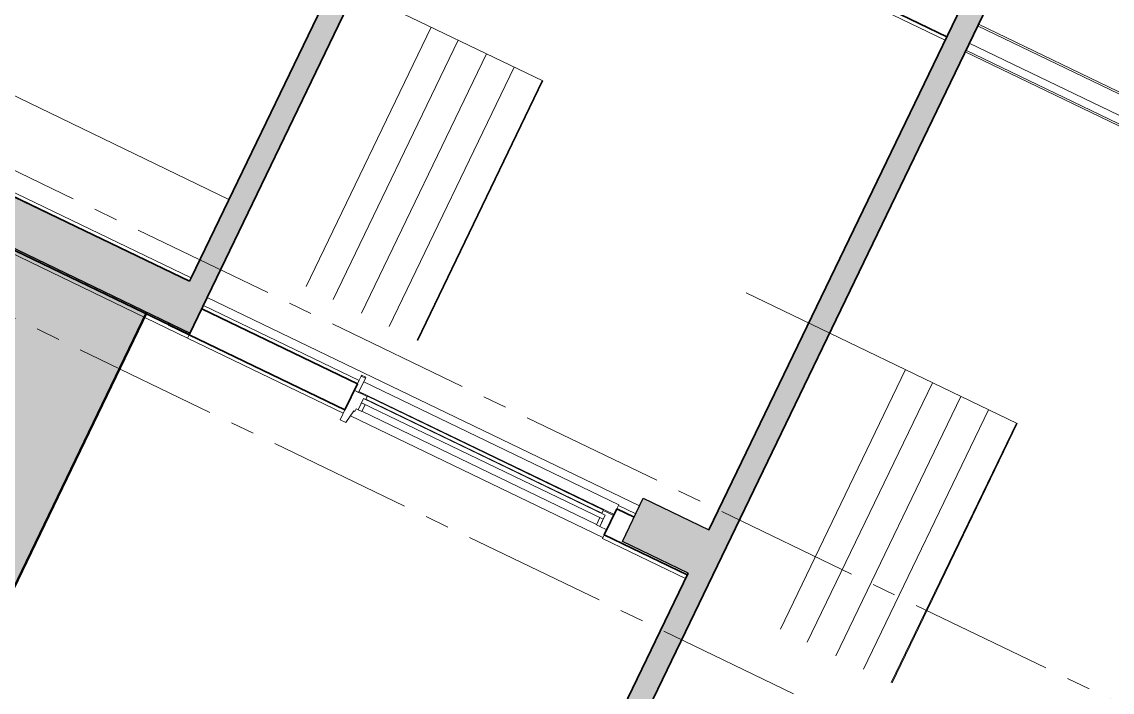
# Model space of a CAD drawing. Header units: millimetres. Extents: x 1373 to 40779, y 1939 to 6439.
# Drawn here: x 4517 to 4659, y 4486.6 to 4573.9 of the extents above; entities that cross this region are included whole.
import ezdxf

# ---------------------------------------------------------------- set-up
doc = ezdxf.new("R2010")
doc.units = ezdxf.units.MM
doc.linetypes.add('DASHDOTX2', pattern=[50.8, 25.4, -12.7, 0, -12.7])
doc.linetypes.add('IMPORT-CENTER2', pattern=[112.5, 75, -12.5, 12.5, -12.5])
for name, color, linetype, lineweight in [('A-DETL', 6, 'Continuous', 30), ('A-DETL-GENF', 92, 'Continuous', 18), ('A-DOOR', 31, 'Continuous', 18), ('A-DOOR-FRAM', 31, 'Continuous', 18), ('A-FLOR-FNSH', 192, 'Continuous', 35), ('A-GLAZ', 151, 'Continuous', 18), ('A-WALL', 20, 'Continuous', 9), ('A-WALL-FNSH', 113, 'Continuous', 18), ('HESAPLAMALAR', 2, 'Continuous', 30), ('kest', 4, 'DASHDOTX2', 50), ('S-COLS', 52, 'Continuous', 9), ('S-GRID', 252, 'IMPORT-CENTER2', 5), ('YAZI', 2, 'Continuous', 18)]:
    doc.layers.add(name, color=color, linetype=linetype, lineweight=lineweight)

# ---------------------------------------------------------------- blocks, each defined once
blk = doc.blocks.new('Dbl Plain - 150-150 2-V36-Schnitt 1')
at = {"layer": 'A-GLAZ'}
for p, q in [((1068.89, 40), (1068.89, -107.5)), ((1069.34, 40), (1069.34, 34)), ((1077.65, 40), (1069.34, 40)), ((1077.65, 36), (1077.65, 40)), ((1073.54, 36), (1071.14, 36)), ((1071.14, 36), (1071.14, -103.7)), ((1071.14, 34), (1071.14, 36)), ((1071.14, 36), (1077.65, 36)), ((1073.54, -103.7), (1073.54, 36)), ((1077.65, 36), (1073.54, 36)), ((1073.54, 36), (1073.54, 34)), ((1077.65, 34), (1077.65, 36)), ((1069.15, -102.5), (1069.15, 34)), ((1069.15, 34), (1069.34, 34)), ((1069.34, 34), (1071.14, 34)), ((1070.95, 34), (1070.95, -102.5)), ((1073.54, 34), (1077.65, 34)), ((1077.44, 34), (1077.44, -101.7)), ((1077.65, -101.7), (1073.54, -101.7)), ((1073.54, -101.7), (1073.54, -103.7)), ((1077.65, -103.7), (1077.65, -101.7)), ((1060.58, -110), (1060.58, -107.5)), ((1060.58, -107.5), (1061.13, -107.5)), ((1069.34, -107.5), (1061.13, -107.5)), ((1061.13, -107.5), (1061.13, -110)), ((1069.34, -102.5), (1069.15, -102.5)), ((1069.34, -102.5), (1069.34, -110)), ((1071.14, -102.5), (1069.34, -102.5)), ((1069.34, -110), (1069.34, -107.5)), ((1071.14, -103.7), (1071.14, -102.5)), ((1071.14, -103.7), (1073.54, -103.7)), ((1077.65, -103.7), (1071.14, -103.7)), ((1073.54, -103.7), (1077.65, -103.7)), ((1077.65, -104.9), (1077.65, -103.7)), ((1079.15, -105.03), (1077.65, -104.9)), ((1079.15, -105.53), (1079.15, -105.03)), ((1086.41, -106.62), (1079.15, -105.53)), ((1086.41, -110), (1086.41, -106.62)), ((1061.13, -110), (1060.58, -110)), ((1061.13, -110), (1069.34, -110)), ((1069.34, -110), (1086.41, -110))]:
    blk.add_line(p, q, dxfattribs=at)
blk = doc.blocks.new('STB Stütze - rechteckig - 35-70-2122864-Schnitt 1')
at = {"layer": 'S-COLS'}
blk.add_line((1008.11, -212), (1008.11, -500), dxfattribs=at)
blk = doc.blocks.new('_MB_KAPI_CAMLI_B - _m_kapı_90_camlı-2078664-Schnitt 1')
at = {"layer": 'A-DOOR'}
for p, q in [((767.35, 608), (767.35, 400)), ((771.35, 608), (767.35, 608)), ((771.35, 400), (771.35, 608)), ((767.35, 400), (771.35, 400))]:
    blk.add_line(p, q, dxfattribs=at)
at = {"layer": 'A-DOOR-FRAM'}
for p, q in [((756.35, 617.5), (756.35, 608.5)), ((757.35, 617.5), (756.35, 617.5)), ((757.35, 608.5), (757.35, 617.5)), ((772.35, 617.5), (771.35, 617.5)), ((771.35, 617.5), (771.35, 608.5)), ((772.35, 608.5), (772.35, 617.5)), ((756.35, 608.5), (757.35, 608.5)), ((756.35, 400), (756.35, 608.5)), ((757.35, 610), (757.35, 606)), ((771.35, 610), (757.35, 610)), ((767.35, 606), (767.35, 608)), ((767.35, 608), (771.35, 608)), ((771.35, 608), (771.35, 610)), ((771.35, 608.5), (772.35, 608.5)), ((772.35, 608.5), (772.35, 400)), ((757.35, 606), (767.35, 606)), ((757.35, 400), (757.35, 606))]:
    blk.add_line(p, q, dxfattribs=at)
blk = doc.blocks.new('KOEWKOEW')
at = {"layer": 'YAZI', "linetype": 'Continuous', "lineweight": 0}
for p, q in [((28185.88, 4635.87), (28335.91, 4635.87)), ((28185.88, 4635.87), (28185.96, 4479.1)), ((28335.91, 4635.43), (28185.88, 4635.43)), ((28335.91, 4619.25), (28185.88, 4619.25)), ((28335.91, 4603.25), (28185.88, 4603.25)), ((28335.91, 4586.84), (28185.88, 4586.84)), ((28335.91, 4571.25), (28185.86, 4571.25))]:
    blk.add_line(p, q, dxfattribs=at)
blk = doc.blocks.new('A$C30a75ea0')
at = {"layer": 'A-DETL-GENF'}
h = blk.add_hatch(dxfattribs=at)
h.set_pattern_fill('ANSI33', color=153, style=0)
h.set_pattern_definition([(45, (-27770.17, 3654.365), (-4.490128, 4.490128), []), (45, (-27765.68, 3654.365), (-4.490128, 4.490128), [3.175, -1.5875])])
h.paths.add_polyline_path([(1940.75, 535.19), (1940.75, 2323.19), (2190.75, 2323.19), (2190.75, 2285.19), (2215.75, 2285.19), (2215.75, 2323.19), (2791.04, 2323.19), (2791.04, 2285.19), (2816.04, 2285.19), (2816.04, 2323.19), (2997.07, 2323.19), (2997.07, 2335.19), (2190.75, 2335.19), (1940.75, 2335.19), (1940.75, 2500.19), (1700.75, 2500.19), (1700.75, 2335.19), (601.03, 2335.19), (601.03, 2323.19), (731.03, 2323.19), (731.03, 2285.19), (756.03, 2285.19), (756.03, 2323.19), (1245.75, 2323.19), (1245.75, 2285.19), (1270.75, 2285.19), (1270.75, 2323.19), (1700.75, 2323.19), (1700.75, 2035.19), (630.76, 2035.19), (630.76, 2023.19), (731.03, 2023.19), (731.03, 1985.19), (756.03, 1985.19), (756.03, 2023.19), (1245.75, 2023.19), (1245.75, 1985.19), (1270.75, 1985.19), (1270.75, 2023.19), (1700.75, 2023.19), (1700.75, 1735.19), (630.76, 1735.19), (630.76, 1723.19), (731.03, 1723.19), (731.03, 1685.19), (756.03, 1685.19), (756.03, 1723.19), (1245.75, 1723.19), (1245.75, 1685.19), (1270.75, 1685.19), (1270.75, 1723.19), (1700.75, 1723.19), (1700.75, 1435.19), (630.76, 1435.19), (630.76, 1423.19), (731.03, 1423.19), (731.03, 1385.19), (756.03, 1385.19), (756.03, 1423.19), (1245.75, 1423.19), (1245.75, 1385.19), (1270.75, 1385.19), (1270.75, 1423.19), (1700.75, 1423.19), (1700.75, 1135.19), (630.76, 1135.19), (630.76, 1123.19), (731.03, 1123.19), (731.03, 1085.19), (756.03, 1085.19), (756.03, 1123.19), (1245.75, 1123.19), (1245.75, 1085.19), (1270.75, 1085.19), (1270.75, 1123.19), (1700.75, 1123.19), (1700.75, 835.19), (731.03, 835.19), (731.03, 805.19), (430.71, 805.19), (430.72, 535.19), (430.72, 505.19), (731.03, 505.19), (731.03, 475.19), (1700.75, 475.19), (1700.75, 345.19), (1940.75, 345.19), (1940.75, 475.19), (2816.04, 475.19), (2866.04, 475.19), (2866.04, 535.19), (2816.04, 535.19), (2816.04, 835.19), (2791.9, 835.19), (2190.75, 835.19), (2190.75, 785.19), (2215.75, 785.19), (2215.75, 823.19), (2791.9, 823.19), (2791.9, 535.19)])
h.paths.add_polyline_path([(1915.75, 385.19), (1725.75, 385.19), (1725.75, 535.19), (1725.75, 2485.19), (1915.75, 2485.19), (1915.75, 2035.19), (1915.75, 535.19)], flags=16)
h.paths.add_polyline_path([(1700.75, 535.19), (455.71, 535.19), (455.71, 790.56), (731.03, 790.56), (756.03, 789.56), (756.03, 823.19), (1245.75, 823.19), (1245.75, 785.19), (1270.75, 785.19), (1270.75, 823.19), (1700.75, 823.19)], flags=16)
h = blk.add_hatch(dxfattribs=at)
h.set_pattern_fill('ANSI33', color=153, style=0)
h.set_pattern_definition([(45, (-23043.559, -2740.5665), (-4.490128, 4.490128), []), (45, (-23039.069, -2740.5665), (-4.490128, 4.490128), [3.175, -1.5875])])
h.paths.add_polyline_path([(2791.04, 1085.19), (2816.04, 1085.19), (2816.04, 1123.19), (2967.04, 1123.19), (2967.04, 1135.19), (2190.75, 1135.19), (2190.75, 1085.19), (2215.75, 1085.19), (2215.75, 1123.19), (2791.04, 1123.19)])
h.paths.add_polyline_path([(2816.04, 1423.19), (2967.04, 1423.19), (2967.04, 1435.19), (2190.75, 1435.19), (2190.75, 1385.19), (2215.75, 1385.19), (2215.75, 1423.19), (2791.04, 1423.19), (2791.04, 1385.19), (2816.04, 1385.19)])
h.paths.add_polyline_path([(2816.04, 1723.19), (2967.04, 1723.19), (2967.04, 1735.19), (2190.75, 1735.19), (2190.75, 1685.19), (2215.75, 1685.19), (2215.75, 1723.19), (2791.04, 1723.19), (2791.04, 1685.19), (2816.04, 1685.19)])
h.paths.add_polyline_path([(2816.04, 2023.19), (2967.04, 2023.19), (2967.04, 2035.19), (2190.75, 2035.19), (2063.29, 2035.19), (2063.29, 2023.19), (2190.75, 2023.19), (2190.75, 1985.19), (2215.75, 1985.19), (2215.75, 2023.19), (2791.04, 2023.19), (2791.04, 1985.19), (2816.04, 1985.19)])
at = {"layer": 'HESAPLAMALAR', "lineweight": 18, "true_color": 0xf7abae, "transparency": 33554579}
h = blk.add_hatch(dxfattribs=at)
h.set_pattern_fill('AR-CONC', color=241, scale=0.2)
h.set_pattern_definition([(50, (-23043.56, -2740.566), (36.436934, -3.187817), [3.81, -41.91]), (355, (-23043.56, -2740.566), (-7.048684, 38.21137), [3.048, -33.528117]), (100.45144, (-23040.523, -2740.832), (29.38825, 35.02355), [3.238, -35.61805]), (46.1842, (-23043.56, -2730.406), (54.21581, -8.408466), [5.715, -62.865]), (96.63556, (-23039.04, -2731.107), (47.48083, 49.48522), [4.857, -53.42712]), (351.18415, (-23043.56, -2730.406), (47.48083, 49.48522), [4.57199, -50.29195]), (21, (-23038.48, -2732.946), (30.322878, -20.45304), [3.81, -41.91]), (326, (-23038.48, -2732.946), (12.360406, 36.837593), [3.048, -33.528]), (71.45144, (-23035.952, -2734.65), (42.683284, 16.384554), [3.238, -35.61799]), (37.5, (-23043.559, -2740.566), (0.6177207, 16.911008), [0, -33.1216, 0, -34.036, 0, -33.655]), (7.5, (-23043.56, -2740.566), (13.363933, 20.036115), [0, -19.4056, 0, -32.3596, 0, -12.827]), (327.5, (-23054.888, -2740.566), (27.118119, -1.145749), [0, -12.7, 0, -39.624, 0, -52.578]), (317.5, (-23059.968, -2740.566), (29.625836, 5.085298), [0, -16.51, 0, -26.3144, 0, -37.338])])
h.paths.add_polyline_path([(3405.31, 810.19), (3405.31, 218.21), (233.58, 218.21), (233.58, 835.19), (731.03, 835.19), (731.03, 805.19), (430.71, 805.19), (430.71, 505.19), (731.03, 505.19), (731.03, 475.19), (1700.75, 475.19), (1700.75, 345.19), (1940.75, 345.19), (1940.75, 475.19), (2866.04, 475.19), (2866.04, 535.19), (2816.04, 535.19), (2816.04, 810.19)])
at = {"layer": 'A-DETL'}
for points in [[(2190.75, 1135.19), (2967.04, 1135.19), (2967.04, 1123.19), (2816.04, 1123.19), (2816.04, 1085.19), (2791.04, 1085.19), (2791.04, 1123.19), (2215.75, 1123.19), (2215.75, 1085.19), (2190.75, 1085.19), (2190.75, 1135.19)], [(731.03, 835.19), (731.03, 805.19), (430.71, 805.19), (430.72, 535.19), (430.72, 505.19), (731.03, 505.19), (731.03, 475.19), (1700.75, 475.19), (1700.75, 345.19), (1940.75, 345.19), (1940.75, 475.19), (2816.04, 475.19), (2866.04, 475.19), (2866.04, 535.19), (2816.04, 535.19), (2816.04, 835.19), (2791.9, 835.19), (2190.75, 835.19), (2190.75, 785.19), (2215.75, 785.19), (2215.75, 823.19), (2791.9, 823.19), (2791.9, 535.19), (1940.75, 535.19)]]:
    blk.add_lwpolyline(points, dxfattribs=at)
at = {"layer": 'A-FLOR-FNSH', "color": 250}
for p, q in [((2952.03, 1135.19), (2190.75, 1135.19)), ((2215.75, 1123.19), (2791.04, 1123.19)), ((2816.04, 1123.19), (2967.04, 1123.19)), ((2789.84, 835.19), (2205.75, 835.19)), ((2817.05, 835.19), (2789.9, 835.19)), ((2817.05, 823.19), (2817.05, 835.19)), ((2215.75, 823.19), (2789.84, 823.19)), ((2789.9, 823.19), (2791.9, 823.19)), ((2816.04, 823.19), (2817.05, 823.19))]:
    blk.add_line(p, q, dxfattribs=at)
at = {"layer": 'A-WALL', "lineweight": 35}
for p, q in [((2505.75, 1123.19), (2505.75, 835.19)), ((2817.05, 1123.19), (2817.05, 1075.19)), ((2802.03, 1085.19), (2802.03, 1075.19)), ((2802.03, 1075.19), (2817.05, 1075.19)), ((2817.05, 925.19), (2802.03, 925.19)), ((2802.03, 925.19), (2802.03, 835.19)), ((2817.05, 925.19), (2817.05, 835.19)), ((2816.93, 835.19), (2816.93, 535.19)), ((2791.9, 823.19), (2791.9, 535.19))]:
    blk.add_line(p, q, dxfattribs=at)
at = {"layer": 'A-WALL'}
for p, q in [((2795.47, 835.19), (2795.47, 1085.19)), ((2799.59, 927.69), (2799.59, 1075.19)), ((2799.59, 1075.19), (2800.03, 1075.19)), ((2818.57, 1075.19), (2818.57, 929.21))]:
    blk.add_line(p, q, dxfattribs=at)
at = {"layer": 'A-WALL-FNSH', "color": 7, "lineweight": 9}
for p, q in [((2507.75, 835.19), (2507.75, 1123.19)), ((2819.05, 1075.19), (2819.05, 1123.19)), ((2800.03, 1085.19), (2800.03, 1075.19)), ((2800.03, 1075.19), (2802.03, 1075.19)), ((2817.05, 1075.19), (2819.05, 1075.19)), ((2800.03, 925.19), (2800.03, 835.19)), ((2802.03, 925.19), (2800.03, 925.19)), ((2819.05, 925.19), (2817.05, 925.19)), ((2819.05, 835.19), (2819.05, 925.19)), ((2819.05, 835.19), (2817.05, 835.19)), ((2818.93, 535.19), (2818.93, 835.19)), ((2789.9, 823.19), (2789.9, 535.19))]:
    blk.add_line(p, q, dxfattribs=at)
at = {"layer": 'kest', "color": 3, "linetype": 'ByBlock'}
blk.add_line((2816.04, 810.19), (3405.31, 810.19), dxfattribs=at)
at = {"layer": 'S-GRID', "lineweight": 18}
for p, q in [((2779.51, 0), (2779.51, 3015.89)), ((2848.73, 0), (2848.73, 3015.89))]:
    blk.add_line(p, q, dxfattribs=at)
at = {"layer": 'A-DOOR-FRAM'}
blk.add_blockref('_MB_KAPI_CAMLI_B - _m_kapı_90_camlı-2078664-Schnitt 1', (1736.4, 735.19), dxfattribs=at)
at = {"layer": 'A-GLAZ'}
blk.add_blockref('Dbl Plain - 150-150 2-V36-Schnitt 1', (1736.4, 1035.19), dxfattribs=at)
at = {"layer": 'HESAPLAMALAR', "linetype": 'ByBlock'}
for p in [(-25514.52, -3392.14), (-25567.96, -3692.14)]:
    blk.add_blockref('KOEWKOEW', p, dxfattribs=at)
at = {"layer": 'S-COLS'}
blk.add_blockref('STB Stütze - rechteckig - 35-70-2122864-Schnitt 1', (1736.4, 1035.19), dxfattribs=at)

msp = doc.modelspace()

# ---------------------------------------------------------------- block references
at = {"layer": 'HESAPLAMALAR', "color": 4, "xscale": 0.2499999999999999, "yscale": 0.2499999999999999, "zscale": 0.2499999999999999, "rotation": 244.2513197565932}
msp.add_blockref('A$C30a75ea0', (4656.66, 5258.15), dxfattribs=at)

doc.saveas('drawing.dxf')
